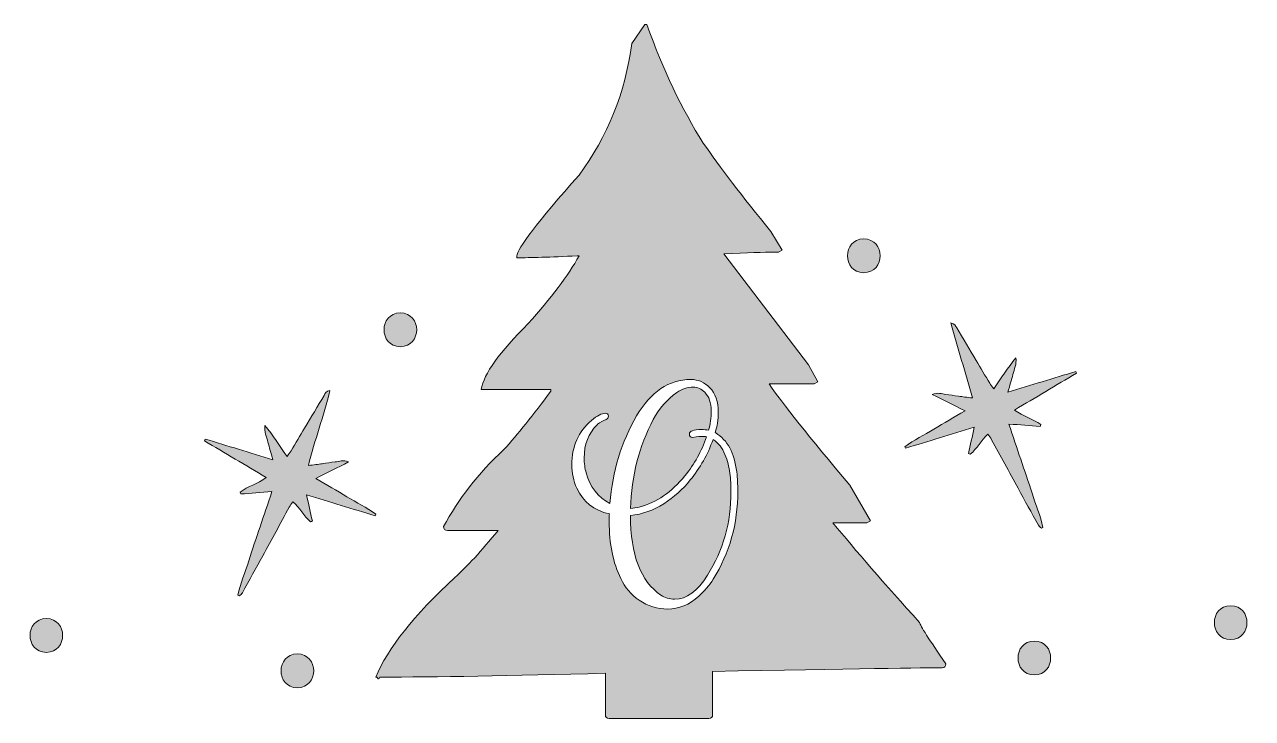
# Model space of a CAD drawing. Header units: inches. Extents: x 103 to 975, y -1020 to -60.
# Drawn here: x 195 to 862, y -437 to -60 of the extents above; entities that cross this region are included whole.
import ezdxf

# ---------------------------------------------------------------- set-up
doc = ezdxf.new("R2010")
doc.units = ezdxf.units.IN
doc.header["$MEASUREMENT"] = 0
doc.layers.add('Layer 1', color=7, linetype='Continuous')

# ---------------------------------------------------------------- blocks, each defined once
blk = doc.blocks.new('block 2')
at = {"layer": 'Layer 1', "true_color": 0x71020c}
h = blk.add_hatch(color=16, dxfattribs=at)
h.dxf.hatch_style = 2
edge = h.paths.add_edge_path()
edge.add_spline(control_points=[(428.61, -360.29), (406.3, -380.9), (392, -398.95), (385.7, -414.44), (386.38, -414.44), (386.72, -414.78), (386.72, -415.46), (387.4, -415.46), (387.75, -415.12), (387.75, -414.44), (417.88, -414.44), (458.75, -413.76), (510.34, -412.4), (510.34, -412.4), (510.34, -434.87), (510.34, -434.87), (510.34, -436.24), (511.02, -436.91), (512.38, -436.91), (512.38, -436.91), (566.53, -436.91), (566.53, -436.91), (567.89, -436.91), (568.57, -436.24), (568.57, -434.87), (568.57, -434.87), (568.57, -411.37), (568.57, -411.37), (644.34, -410.01), (685.89, -409.33), (693.21, -409.33), (694.57, -409.33), (695.25, -408.65), (695.25, -407.29), (686.06, -393.84), (681.29, -386.34), (680.95, -384.81), (661.88, -363.7), (646.22, -345.65), (633.96, -330.66), (633.96, -330.66), (652.35, -330.66), (652.35, -330.66), (652.35, -330.66), (654.39, -329.64), (654.39, -329.64), (654.39, -329.64), (643.15, -310.23), (643.15, -310.23), (621.02, -284.02), (606.37, -265.62), (599.22, -255.06), (599.22, -255.06), (623.74, -255.06), (623.74, -255.06), (623.74, -255.06), (625.78, -254.04), (625.78, -254.04), (625.78, -254.04), (620.68, -244.85), (620.68, -244.85), (620.68, -244.85), (574.7, -184.57), (574.7, -184.57), (587.3, -183.89), (596.5, -183.55), (602.29, -183.55), (602.29, -183.55), (604.33, -183.55), (604.33, -183.55), (604.33, -183.55), (606.37, -182.53), (606.37, -182.53), (606.37, -182.53), (600.24, -172.31), (600.24, -172.31), (584.75, -153.41), (572.49, -137.41), (563.47, -124.3), (551.88, -105.91), (541.67, -84.45), (532.82, -59.93), (532.82, -59.93), (531.79, -59.93), (531.79, -59.93), (531.79, -59.93), (524.64, -70.15), (524.64, -70.15), (521.07, -97.06), (511.53, -120.89), (496.04, -141.67), (473.56, -167.2), (462.32, -181.85), (462.32, -185.6), (462.32, -185.6), (462.32, -186.62), (462.32, -186.62), (469.48, -186.62), (480.37, -186.28), (495.02, -185.6), (495.02, -185.6), (496.04, -185.6), (496.04, -185.6), (490.07, -196.32), (480.88, -208.58), (468.45, -222.37), (452.79, -237.87), (444.27, -249.79), (442.91, -258.13), (442.91, -258.13), (480.71, -258.13), (480.71, -258.13), (480.71, -258.13), (480.71, -259.15), (480.71, -259.15), (471.17, -272.09), (462.66, -282.65), (455.17, -290.82), (441.21, -303.93), (430.31, -317.89), (422.48, -332.71), (422.48, -334.07), (423.16, -334.75), (424.52, -334.75), (424.52, -334.75), (452.11, -334.75), (452.11, -334.75), (442.91, -345.99), (435.08, -354.51), (428.61, -360.29)], knot_values=[0, 0, 0, 0, 1, 1, 1, 2, 2, 2, 3, 3, 3, 4, 4, 4, 5, 5, 5, 6, 6, 6, 7, 7, 7, 8, 8, 8, 9, 9, 9, 10, 10, 10, 11, 11, 11, 12, 12, 12, 13, 13, 13, 14, 14, 14, 15, 15, 15, 16, 16, 16, 17, 17, 17, 18, 18, 18, 19, 19, 19, 20, 20, 20, 21, 21, 21, 22, 22, 22, 23, 23, 23, 24, 24, 24, 25, 25, 25, 26, 26, 26, 27, 27, 27, 28, 28, 28, 29, 29, 29, 30, 30, 30, 31, 31, 31, 32, 32, 32, 33, 33, 33, 34, 34, 34, 35, 35, 35, 36, 36, 36, 37, 37, 37, 38, 38, 38, 39, 39, 39, 40, 40, 40, 41, 41, 41, 42, 42, 42, 43, 43, 43, 43], degree=3, periodic=1)
edge = h.paths.add_edge_path()
edge.add_spline(control_points=[(502.88, -274.97), (505.84, -272.38), (508.36, -271.09), (510.46, -271.09), (511.45, -271.09), (511.94, -271.61), (511.94, -272.66), (511.94, -273.58), (511.54, -274.2), (510.74, -274.51), (509.08, -275.13), (507.53, -275.96), (506.11, -277.01), (506.05, -277.19), (505.93, -277.38), (505.74, -277.56), (501.12, -282), (498.8, -287.98), (498.8, -295.51), (498.8, -298.28), (499.18, -300.97), (499.92, -303.56), (502.01, -311.27), (506.3, -316.79), (512.77, -320.12), (514.19, -302.6), (519.03, -286.75), (527.3, -272.57), (535.01, -259.37), (544.81, -252.77), (556.72, -252.77), (560.79, -252.77), (564.21, -254.25), (566.99, -257.21), (570.07, -260.42), (571.61, -264.83), (571.61, -270.44), (571.61, -274.63), (571.06, -278.36), (569.95, -281.63), (569.95, -281.63), (570.32, -281.82), (570.32, -281.82), (576.61, -285.64), (580.4, -292.7), (581.7, -303), (582.07, -306.46), (582.25, -309.91), (582.25, -313.36), (582.25, -331.13), (577.81, -347.07), (568.93, -361.19), (566.77, -364.65), (564.15, -367.76), (561.07, -370.54), (555.95, -375.16), (550.3, -377.48), (544.14, -377.48), (538.52, -377.48), (533.37, -375.87), (528.69, -372.67), (524.31, -369.65), (520.98, -365.73), (518.69, -360.92), (514.5, -352.34), (512.4, -342.01), (512.4, -329.92), (512.4, -328.07), (512.43, -326.69), (512.5, -325.76), (504.11, -323.91), (498.22, -319.26), (494.83, -311.79), (492.98, -307.78), (492.05, -303.59), (492.05, -299.21), (492.05, -289.16), (495.66, -281.08), (502.88, -274.97)], knot_values=[0, 0, 0, 0, 1, 1, 1, 2, 2, 2, 3, 3, 3, 4, 4, 4, 5, 5, 5, 6, 6, 6, 7, 7, 7, 8, 8, 8, 9, 9, 9, 10, 10, 10, 11, 11, 11, 12, 12, 12, 13, 13, 13, 14, 14, 14, 15, 15, 15, 16, 16, 16, 17, 17, 17, 18, 18, 18, 19, 19, 19, 20, 20, 20, 21, 21, 21, 22, 22, 22, 23, 23, 23, 24, 24, 24, 25, 25, 25, 26, 26, 26, 26], degree=3, periodic=1)
h = blk.add_hatch(color=16, dxfattribs=at)
h.dxf.hatch_style = 2
edge = h.paths.add_edge_path()
edge.add_spline(control_points=[(650.68, -194.73), (662.49, -194.73), (662.51, -176.38), (650.68, -176.38), (638.87, -176.38), (638.85, -194.73), (650.68, -194.73)], knot_values=[0, 0, 0, 0, 1, 1, 1, 2, 2, 2, 2], degree=3, periodic=1)
h = blk.add_hatch(color=16, dxfattribs=at)
h.dxf.hatch_style = 2
edge = h.paths.add_edge_path()
edge.add_spline(control_points=[(398.97, -234.94), (410.78, -234.94), (410.8, -216.58), (398.97, -216.58), (387.16, -216.58), (387.14, -234.94), (398.97, -234.94)], knot_values=[0, 0, 0, 0, 1, 1, 1, 2, 2, 2, 2], degree=3, periodic=1)
h = blk.add_hatch(color=16, dxfattribs=at)
h.dxf.hatch_style = 2
edge = h.paths.add_edge_path()
edge.add_spline(control_points=[(673.01, -289.28), (673.14, -289.55), (673.28, -289.83), (673.41, -290.1), (685.64, -286.37), (697.87, -282.64), (710.7, -278.72), (709.57, -283.8), (708.55, -288.36), (707.53, -292.91), (707.85, -293.07), (708.17, -293.22), (708.48, -293.38), (712.25, -290.36), (714.41, -285.8), (718.08, -282.43), (718.81, -283.54), (719.53, -284.46), (720.08, -285.48), (724.89, -294.24), (729.65, -303.03), (734.45, -311.8), (738.12, -318.51), (741.81, -325.22), (745.54, -331.91), (745.91, -332.58), (746.61, -333.06), (747.16, -333.62), (747.43, -333.48), (747.7, -333.33), (747.98, -333.19), (746.75, -326.78), (744.01, -320.8), (742.1, -314.59), (740.2, -308.39), (738.01, -302.27), (735.95, -296.12), (733.86, -289.9), (731.76, -283.68), (729.5, -276.97), (735.52, -277.43), (740.98, -277.84), (746.44, -278.26), (746.56, -277.93), (746.67, -277.6), (746.78, -277.27), (742.56, -274.12), (737.23, -272.75), (732.58, -269.34), (744.02, -262.53), (755.1, -255.95), (766.17, -249.36), (766.04, -249.04), (765.9, -248.73), (765.77, -248.41), (753.73, -252.09), (741.68, -255.77), (728.99, -259.65), (730.02, -255.98), (730.92, -253.03), (731.66, -250.03), (732.37, -247.13), (733.81, -244.36), (733.29, -241.08), (728.87, -246.29), (725.46, -252.15), (721.29, -257.82), (720.42, -256.62), (719.69, -255.75), (719.11, -254.79), (716.62, -250.68), (714.19, -246.54), (711.73, -242.41), (708.21, -236.51), (704.72, -230.58), (701.14, -224.71), (700.54, -223.73), (700.12, -222.36), (697.98, -222.04), (701.46, -235.91), (706.17, -248.98), (709.68, -262.8), (706.73, -262.41), (704.42, -262.13), (702.12, -261.81), (699.8, -261.5), (697.5, -261.04), (695.18, -260.87), (693, -260.72), (690.8, -259.56), (687.85, -260.86), (693.94, -263.92), (699.45, -266.68), (705.69, -269.81), (699.65, -273.34), (694.19, -276.46), (688.82, -279.73), (683.56, -282.92), (677.95, -285.59), (673.01, -289.28)], knot_values=[0, 0, 0, 0, 1, 1, 1, 2, 2, 2, 3, 3, 3, 4, 4, 4, 5, 5, 5, 6, 6, 6, 7, 7, 7, 8, 8, 8, 9, 9, 9, 10, 10, 10, 11, 11, 11, 12, 12, 12, 13, 13, 13, 14, 14, 14, 15, 15, 15, 16, 16, 16, 17, 17, 17, 18, 18, 18, 19, 19, 19, 20, 20, 20, 21, 21, 21, 22, 22, 22, 23, 23, 23, 24, 24, 24, 25, 25, 25, 26, 26, 26, 27, 27, 27, 28, 28, 28, 29, 29, 29, 30, 30, 30, 31, 31, 31, 32, 32, 32, 33, 33, 33, 33], degree=3, periodic=1)
h = blk.add_hatch(color=16, dxfattribs=at)
h.dxf.hatch_style = 2
edge = h.paths.add_edge_path()
edge.add_spline(control_points=[(311.93, -313.98), (312.05, -314.31), (312.16, -314.64), (312.27, -314.97), (317.73, -314.55), (323.19, -314.13), (329.21, -313.67), (326.95, -320.39), (324.86, -326.61), (322.77, -332.83), (320.7, -338.98), (318.51, -345.1), (316.61, -351.3), (314.71, -357.51), (311.97, -363.49), (310.74, -369.9), (311.01, -370.04), (311.28, -370.19), (311.56, -370.33), (312.1, -369.77), (312.8, -369.28), (313.17, -368.62), (316.9, -361.93), (320.59, -355.22), (324.27, -348.5), (329.06, -339.73), (333.83, -330.95), (338.63, -322.18), (339.18, -321.17), (339.9, -320.25), (340.64, -319.14), (344.31, -322.5), (346.47, -327.07), (350.23, -330.09), (350.55, -329.93), (350.86, -329.78), (351.18, -329.62), (350.16, -325.06), (349.15, -320.51), (348.01, -315.43), (360.85, -319.35), (373.07, -323.08), (385.3, -326.81), (385.44, -326.54), (385.57, -326.26), (385.7, -325.99), (380.76, -322.3), (375.15, -319.63), (369.9, -316.43), (364.52, -313.17), (359.06, -310.05), (353.03, -306.51), (359.26, -303.39), (364.77, -300.63), (370.86, -297.57), (367.91, -296.27), (365.71, -297.43), (363.54, -297.58), (361.21, -297.75), (358.91, -298.21), (356.59, -298.52), (354.29, -298.83), (351.98, -299.12), (349.04, -299.5), (352.54, -285.69), (357.25, -272.62), (360.73, -258.75), (358.59, -259.07), (358.17, -260.44), (357.58, -261.42), (354, -267.29), (350.5, -273.21), (346.98, -279.12), (344.52, -283.25), (342.09, -287.39), (339.61, -291.5), (339.03, -292.46), (338.3, -293.33), (337.42, -294.53), (333.25, -288.86), (329.84, -282.99), (325.43, -277.79), (324.91, -281.06), (326.34, -283.84), (327.05, -286.74), (327.79, -289.73), (328.7, -292.69), (329.72, -296.36), (317.03, -292.48), (304.99, -288.8), (292.94, -285.12), (292.81, -285.43), (292.67, -285.75), (292.54, -286.07), (303.62, -292.65), (314.69, -299.24), (326.13, -306.04), (321.48, -309.46), (316.15, -310.83), (311.93, -313.98)], knot_values=[0, 0, 0, 0, 1, 1, 1, 2, 2, 2, 3, 3, 3, 4, 4, 4, 5, 5, 5, 6, 6, 6, 7, 7, 7, 8, 8, 8, 9, 9, 9, 10, 10, 10, 11, 11, 11, 12, 12, 12, 13, 13, 13, 14, 14, 14, 15, 15, 15, 16, 16, 16, 17, 17, 17, 18, 18, 18, 19, 19, 19, 20, 20, 20, 21, 21, 21, 22, 22, 22, 23, 23, 23, 24, 24, 24, 25, 25, 25, 26, 26, 26, 27, 27, 27, 28, 28, 28, 29, 29, 29, 30, 30, 30, 31, 31, 31, 32, 32, 32, 33, 33, 33, 33], degree=3, periodic=1)
h = blk.add_hatch(color=16, dxfattribs=at)
h.dxf.hatch_style = 2
edge = h.paths.add_edge_path()
edge.add_spline(control_points=[(553.57, -305.04), (558.63, -298.75), (562.55, -291.72), (565.32, -283.95), (564.46, -283.76), (563.57, -283.67), (562.64, -283.67), (562.14, -283.67), (560.51, -283.85), (557.74, -284.22), (556.57, -284.22), (555.98, -283.61), (555.98, -282.37), (555.98, -280.77), (558.17, -279.97), (562.55, -279.97), (563.84, -279.97), (565.14, -280.09), (566.43, -280.34), (567.36, -277.13), (567.82, -273.58), (567.82, -269.7), (567.82, -265.44), (566.65, -262.11), (564.31, -259.71), (562.52, -257.86), (560.42, -256.93), (558.01, -256.93), (554.87, -256.93), (551.94, -257.89), (549.23, -259.8), (543.73, -263.75), (539.45, -268.65), (536.37, -274.51), (528.66, -289.07), (524.53, -305.16), (523.97, -322.8), (525.57, -322.68), (527.14, -322.43), (528.69, -322.06), (538.06, -319.66), (546.36, -313.98), (553.57, -305.04)], knot_values=[0, 0, 0, 0, 1, 1, 1, 2, 2, 2, 3, 3, 3, 4, 4, 4, 5, 5, 5, 6, 6, 6, 7, 7, 7, 8, 8, 8, 9, 9, 9, 10, 10, 10, 11, 11, 11, 12, 12, 12, 13, 13, 13, 14, 14, 14, 14], degree=3, periodic=1)
h = blk.add_hatch(color=16, dxfattribs=at)
h.dxf.hatch_style = 2
edge = h.paths.add_edge_path()
edge.add_spline(control_points=[(540.44, -369.89), (542.66, -371.37), (545.16, -372.11), (547.93, -372.11), (554.41, -372.11), (560.36, -367.8), (565.79, -359.16), (574.3, -345.59), (578.55, -330.48), (578.55, -313.83), (578.55, -310.44), (578.35, -307.06), (577.95, -303.7), (577.55, -300.34), (576.66, -296.91), (575.27, -293.43), (573.88, -289.94), (571.74, -287.24), (568.84, -285.33), (565.94, -293.47), (561.81, -300.81), (556.44, -307.35), (552.37, -312.41), (547.58, -316.73), (542.05, -320.3), (536.53, -323.88), (530.51, -325.98), (523.97, -326.59), (523.97, -348), (529.46, -362.43), (540.44, -369.89)], knot_values=[0, 0, 0, 0, 1, 1, 1, 2, 2, 2, 3, 3, 3, 4, 4, 4, 5, 5, 5, 6, 6, 6, 7, 7, 7, 8, 8, 8, 9, 9, 9, 10, 10, 10, 10], degree=3, periodic=1)
h = blk.add_hatch(color=16, dxfattribs=at)
h.dxf.hatch_style = 2
edge = h.paths.add_edge_path()
edge.add_spline(control_points=[(849.95, -394.01), (861.76, -394.01), (861.78, -375.65), (849.95, -375.65), (838.14, -375.65), (838.12, -394.01), (849.95, -394.01)], knot_values=[0, 0, 0, 0, 1, 1, 1, 2, 2, 2, 2], degree=3, periodic=1)
h = blk.add_hatch(color=16, dxfattribs=at)
h.dxf.hatch_style = 2
edge = h.paths.add_edge_path()
edge.add_spline(control_points=[(206.69, -401), (218.5, -401), (218.52, -382.64), (206.69, -382.64), (194.88, -382.64), (194.86, -401), (206.69, -401)], knot_values=[0, 0, 0, 0, 1, 1, 1, 2, 2, 2, 2], degree=3, periodic=1)
h = blk.add_hatch(color=16, dxfattribs=at)
h.dxf.hatch_style = 2
edge = h.paths.add_edge_path()
edge.add_spline(control_points=[(743.32, -413.23), (755.13, -413.23), (755.15, -394.88), (743.32, -394.88), (731.51, -394.88), (731.49, -413.23), (743.32, -413.23)], knot_values=[0, 0, 0, 0, 1, 1, 1, 2, 2, 2, 2], degree=3, periodic=1)
h = blk.add_hatch(color=16, dxfattribs=at)
h.dxf.hatch_style = 2
edge = h.paths.add_edge_path()
edge.add_spline(control_points=[(343.03, -401.87), (331.22, -401.87), (331.2, -420.23), (343.03, -420.23), (354.84, -420.23), (354.86, -401.87), (343.03, -401.87)], knot_values=[0, 0, 0, 0, 1, 1, 1, 2, 2, 2, 2], degree=3, periodic=1)
at = {"layer": 'Layer 1', "lineweight": 0}
for points, knots in [([(428.61, -360.29), (406.3, -380.9), (392, -398.95), (385.7, -414.44), (386.38, -414.44), (386.72, -414.78), (386.72, -415.46), (387.4, -415.46), (387.75, -415.12), (387.75, -414.44), (417.88, -414.44), (458.75, -413.76), (510.34, -412.4), (510.34, -412.4), (510.34, -434.87), (510.34, -434.87), (510.34, -436.24), (511.02, -436.91), (512.38, -436.91), (512.38, -436.91), (566.53, -436.91), (566.53, -436.91), (567.89, -436.91), (568.57, -436.24), (568.57, -434.87), (568.57, -434.87), (568.57, -411.37), (568.57, -411.37), (644.34, -410.01), (685.89, -409.33), (693.21, -409.33), (694.57, -409.33), (695.25, -408.65), (695.25, -407.29), (686.06, -393.84), (681.29, -386.34), (680.95, -384.81), (661.88, -363.7), (646.22, -345.65), (633.96, -330.66), (633.96, -330.66), (652.35, -330.66), (652.35, -330.66), (652.35, -330.66), (654.39, -329.64), (654.39, -329.64), (654.39, -329.64), (643.15, -310.23), (643.15, -310.23), (621.02, -284.02), (606.37, -265.62), (599.22, -255.06), (599.22, -255.06), (623.74, -255.06), (623.74, -255.06), (623.74, -255.06), (625.78, -254.04), (625.78, -254.04), (625.78, -254.04), (620.68, -244.85), (620.68, -244.85), (620.68, -244.85), (574.7, -184.57), (574.7, -184.57), (587.3, -183.89), (596.5, -183.55), (602.29, -183.55), (602.29, -183.55), (604.33, -183.55), (604.33, -183.55), (604.33, -183.55), (606.37, -182.53), (606.37, -182.53), (606.37, -182.53), (600.24, -172.31), (600.24, -172.31), (584.75, -153.41), (572.49, -137.41), (563.47, -124.3), (551.88, -105.91), (541.67, -84.45), (532.82, -59.93), (532.82, -59.93), (531.79, -59.93), (531.79, -59.93), (531.79, -59.93), (524.64, -70.15), (524.64, -70.15), (521.07, -97.06), (511.53, -120.89), (496.04, -141.67), (473.56, -167.2), (462.32, -181.85), (462.32, -185.6), (462.32, -185.6), (462.32, -186.62), (462.32, -186.62), (469.48, -186.62), (480.37, -186.28), (495.02, -185.6), (495.02, -185.6), (496.04, -185.6), (496.04, -185.6), (490.07, -196.32), (480.88, -208.58), (468.45, -222.37), (452.79, -237.87), (444.27, -249.79), (442.91, -258.13), (442.91, -258.13), (480.71, -258.13), (480.71, -258.13), (480.71, -258.13), (480.71, -259.15), (480.71, -259.15), (471.17, -272.09), (462.66, -282.65), (455.17, -290.82), (441.21, -303.93), (430.31, -317.89), (422.48, -332.71), (422.48, -334.07), (423.16, -334.75), (424.52, -334.75), (424.52, -334.75), (452.11, -334.75), (452.11, -334.75), (442.91, -345.99), (435.08, -354.51), (428.61, -360.29)], [0, 0, 0, 0, 1, 1, 1, 2, 2, 2, 3, 3, 3, 4, 4, 4, 5, 5, 5, 6, 6, 6, 7, 7, 7, 8, 8, 8, 9, 9, 9, 10, 10, 10, 11, 11, 11, 12, 12, 12, 13, 13, 13, 14, 14, 14, 15, 15, 15, 16, 16, 16, 17, 17, 17, 18, 18, 18, 19, 19, 19, 20, 20, 20, 21, 21, 21, 22, 22, 22, 23, 23, 23, 24, 24, 24, 25, 25, 25, 26, 26, 26, 27, 27, 27, 28, 28, 28, 29, 29, 29, 30, 30, 30, 31, 31, 31, 32, 32, 32, 33, 33, 33, 34, 34, 34, 35, 35, 35, 36, 36, 36, 37, 37, 37, 38, 38, 38, 39, 39, 39, 40, 40, 40, 41, 41, 41, 42, 42, 42, 43, 43, 43, 43]), ([(650.68, -194.73), (662.49, -194.73), (662.51, -176.38), (650.68, -176.38), (638.87, -176.38), (638.85, -194.73), (650.68, -194.73)], [0, 0, 0, 0, 1, 1, 1, 2, 2, 2, 2]), ([(398.97, -234.94), (410.78, -234.94), (410.8, -216.58), (398.97, -216.58), (387.16, -216.58), (387.14, -234.94), (398.97, -234.94)], [0, 0, 0, 0, 1, 1, 1, 2, 2, 2, 2]), ([(673.01, -289.28), (673.14, -289.55), (673.28, -289.83), (673.41, -290.1), (685.64, -286.37), (697.87, -282.64), (710.7, -278.72), (709.57, -283.8), (708.55, -288.36), (707.53, -292.91), (707.85, -293.07), (708.17, -293.22), (708.48, -293.38), (712.25, -290.36), (714.41, -285.8), (718.08, -282.43), (718.81, -283.54), (719.53, -284.46), (720.08, -285.48), (724.89, -294.24), (729.65, -303.03), (734.45, -311.8), (738.12, -318.51), (741.81, -325.22), (745.54, -331.91), (745.91, -332.58), (746.61, -333.06), (747.16, -333.62), (747.43, -333.48), (747.7, -333.33), (747.98, -333.19), (746.75, -326.78), (744.01, -320.8), (742.1, -314.59), (740.2, -308.39), (738.01, -302.27), (735.95, -296.12), (733.86, -289.9), (731.76, -283.68), (729.5, -276.97), (735.52, -277.43), (740.98, -277.84), (746.44, -278.26), (746.56, -277.93), (746.67, -277.6), (746.78, -277.27), (742.56, -274.12), (737.23, -272.75), (732.58, -269.34), (744.02, -262.53), (755.1, -255.95), (766.17, -249.36), (766.04, -249.04), (765.9, -248.73), (765.77, -248.41), (753.73, -252.09), (741.68, -255.77), (728.99, -259.65), (730.02, -255.98), (730.92, -253.03), (731.66, -250.03), (732.37, -247.13), (733.81, -244.36), (733.29, -241.08), (728.87, -246.29), (725.46, -252.15), (721.29, -257.82), (720.42, -256.62), (719.69, -255.75), (719.11, -254.79), (716.62, -250.68), (714.19, -246.54), (711.73, -242.41), (708.21, -236.51), (704.72, -230.58), (701.14, -224.71), (700.54, -223.73), (700.12, -222.36), (697.98, -222.04), (701.46, -235.91), (706.17, -248.98), (709.68, -262.8), (706.73, -262.41), (704.42, -262.13), (702.12, -261.81), (699.8, -261.5), (697.5, -261.04), (695.18, -260.87), (693, -260.72), (690.8, -259.56), (687.85, -260.86), (693.94, -263.92), (699.45, -266.68), (705.69, -269.81), (699.65, -273.34), (694.19, -276.46), (688.82, -279.73), (683.56, -282.92), (677.95, -285.59), (673.01, -289.28)], [0, 0, 0, 0, 1, 1, 1, 2, 2, 2, 3, 3, 3, 4, 4, 4, 5, 5, 5, 6, 6, 6, 7, 7, 7, 8, 8, 8, 9, 9, 9, 10, 10, 10, 11, 11, 11, 12, 12, 12, 13, 13, 13, 14, 14, 14, 15, 15, 15, 16, 16, 16, 17, 17, 17, 18, 18, 18, 19, 19, 19, 20, 20, 20, 21, 21, 21, 22, 22, 22, 23, 23, 23, 24, 24, 24, 25, 25, 25, 26, 26, 26, 27, 27, 27, 28, 28, 28, 29, 29, 29, 30, 30, 30, 31, 31, 31, 32, 32, 32, 33, 33, 33, 33]), ([(502.88, -274.97), (505.84, -272.38), (508.36, -271.09), (510.46, -271.09), (511.45, -271.09), (511.94, -271.61), (511.94, -272.66), (511.94, -273.58), (511.54, -274.2), (510.74, -274.51), (509.08, -275.13), (507.53, -275.96), (506.11, -277.01), (506.05, -277.19), (505.93, -277.38), (505.74, -277.56), (501.12, -282), (498.8, -287.98), (498.8, -295.51), (498.8, -298.28), (499.18, -300.97), (499.92, -303.56), (502.01, -311.27), (506.3, -316.79), (512.77, -320.12), (514.19, -302.6), (519.03, -286.75), (527.3, -272.57), (535.01, -259.37), (544.81, -252.77), (556.72, -252.77), (560.79, -252.77), (564.21, -254.25), (566.99, -257.21), (570.07, -260.42), (571.61, -264.83), (571.61, -270.44), (571.61, -274.63), (571.06, -278.36), (569.95, -281.63), (569.95, -281.63), (570.32, -281.82), (570.32, -281.82), (576.61, -285.64), (580.4, -292.7), (581.7, -303), (582.07, -306.46), (582.25, -309.91), (582.25, -313.36), (582.25, -331.13), (577.81, -347.07), (568.93, -361.19), (566.77, -364.65), (564.15, -367.76), (561.07, -370.54), (555.95, -375.16), (550.3, -377.48), (544.14, -377.48), (538.52, -377.48), (533.37, -375.87), (528.69, -372.67), (524.31, -369.65), (520.98, -365.73), (518.69, -360.92), (514.5, -352.34), (512.4, -342.01), (512.4, -329.92), (512.4, -328.07), (512.43, -326.69), (512.5, -325.76), (504.11, -323.91), (498.22, -319.26), (494.83, -311.79), (492.98, -307.78), (492.05, -303.59), (492.05, -299.21), (492.05, -289.16), (495.66, -281.08), (502.88, -274.97)], [0, 0, 0, 0, 1, 1, 1, 2, 2, 2, 3, 3, 3, 4, 4, 4, 5, 5, 5, 6, 6, 6, 7, 7, 7, 8, 8, 8, 9, 9, 9, 10, 10, 10, 11, 11, 11, 12, 12, 12, 13, 13, 13, 14, 14, 14, 15, 15, 15, 16, 16, 16, 17, 17, 17, 18, 18, 18, 19, 19, 19, 20, 20, 20, 21, 21, 21, 22, 22, 22, 23, 23, 23, 24, 24, 24, 25, 25, 25, 26, 26, 26, 26]), ([(311.93, -313.98), (312.05, -314.31), (312.16, -314.64), (312.27, -314.97), (317.73, -314.55), (323.19, -314.13), (329.21, -313.67), (326.95, -320.39), (324.86, -326.61), (322.77, -332.83), (320.7, -338.98), (318.51, -345.1), (316.61, -351.3), (314.71, -357.51), (311.97, -363.49), (310.74, -369.9), (311.01, -370.04), (311.28, -370.19), (311.56, -370.33), (312.1, -369.77), (312.8, -369.28), (313.17, -368.62), (316.9, -361.93), (320.59, -355.22), (324.27, -348.5), (329.06, -339.73), (333.83, -330.95), (338.63, -322.18), (339.18, -321.17), (339.9, -320.25), (340.64, -319.14), (344.31, -322.5), (346.47, -327.07), (350.23, -330.09), (350.55, -329.93), (350.86, -329.78), (351.18, -329.62), (350.16, -325.06), (349.15, -320.51), (348.01, -315.43), (360.85, -319.35), (373.07, -323.08), (385.3, -326.81), (385.44, -326.54), (385.57, -326.26), (385.7, -325.99), (380.76, -322.3), (375.15, -319.63), (369.9, -316.43), (364.52, -313.17), (359.06, -310.05), (353.03, -306.51), (359.26, -303.39), (364.77, -300.63), (370.86, -297.57), (367.91, -296.27), (365.71, -297.43), (363.54, -297.58), (361.21, -297.75), (358.91, -298.21), (356.59, -298.52), (354.29, -298.83), (351.98, -299.12), (349.04, -299.5), (352.54, -285.69), (357.25, -272.62), (360.73, -258.75), (358.59, -259.07), (358.17, -260.44), (357.58, -261.42), (354, -267.29), (350.5, -273.21), (346.98, -279.12), (344.52, -283.25), (342.09, -287.39), (339.61, -291.5), (339.03, -292.46), (338.3, -293.33), (337.42, -294.53), (333.25, -288.86), (329.84, -282.99), (325.43, -277.79), (324.91, -281.06), (326.34, -283.84), (327.05, -286.74), (327.79, -289.73), (328.7, -292.69), (329.72, -296.36), (317.03, -292.48), (304.99, -288.8), (292.94, -285.12), (292.81, -285.43), (292.67, -285.75), (292.54, -286.07), (303.62, -292.65), (314.69, -299.24), (326.13, -306.04), (321.48, -309.46), (316.15, -310.83), (311.93, -313.98)], [0, 0, 0, 0, 1, 1, 1, 2, 2, 2, 3, 3, 3, 4, 4, 4, 5, 5, 5, 6, 6, 6, 7, 7, 7, 8, 8, 8, 9, 9, 9, 10, 10, 10, 11, 11, 11, 12, 12, 12, 13, 13, 13, 14, 14, 14, 15, 15, 15, 16, 16, 16, 17, 17, 17, 18, 18, 18, 19, 19, 19, 20, 20, 20, 21, 21, 21, 22, 22, 22, 23, 23, 23, 24, 24, 24, 25, 25, 25, 26, 26, 26, 27, 27, 27, 28, 28, 28, 29, 29, 29, 30, 30, 30, 31, 31, 31, 32, 32, 32, 33, 33, 33, 33]), ([(553.57, -305.04), (558.63, -298.75), (562.55, -291.72), (565.32, -283.95), (564.46, -283.76), (563.57, -283.67), (562.64, -283.67), (562.14, -283.67), (560.51, -283.85), (557.74, -284.22), (556.57, -284.22), (555.98, -283.61), (555.98, -282.37), (555.98, -280.77), (558.17, -279.97), (562.55, -279.97), (563.84, -279.97), (565.14, -280.09), (566.43, -280.34), (567.36, -277.13), (567.82, -273.58), (567.82, -269.7), (567.82, -265.44), (566.65, -262.11), (564.31, -259.71), (562.52, -257.86), (560.42, -256.93), (558.01, -256.93), (554.87, -256.93), (551.94, -257.89), (549.23, -259.8), (543.73, -263.75), (539.45, -268.65), (536.37, -274.51), (528.66, -289.07), (524.53, -305.16), (523.97, -322.8), (525.57, -322.68), (527.14, -322.43), (528.69, -322.06), (538.06, -319.66), (546.36, -313.98), (553.57, -305.04)], [0, 0, 0, 0, 1, 1, 1, 2, 2, 2, 3, 3, 3, 4, 4, 4, 5, 5, 5, 6, 6, 6, 7, 7, 7, 8, 8, 8, 9, 9, 9, 10, 10, 10, 11, 11, 11, 12, 12, 12, 13, 13, 13, 14, 14, 14, 14]), ([(540.44, -369.89), (542.66, -371.37), (545.16, -372.11), (547.93, -372.11), (554.41, -372.11), (560.36, -367.8), (565.79, -359.16), (574.3, -345.59), (578.55, -330.48), (578.55, -313.83), (578.55, -310.44), (578.35, -307.06), (577.95, -303.7), (577.55, -300.34), (576.66, -296.91), (575.27, -293.43), (573.88, -289.94), (571.74, -287.24), (568.84, -285.33), (565.94, -293.47), (561.81, -300.81), (556.44, -307.35), (552.37, -312.41), (547.58, -316.73), (542.05, -320.3), (536.53, -323.88), (530.51, -325.98), (523.97, -326.59), (523.97, -348), (529.46, -362.43), (540.44, -369.89)], [0, 0, 0, 0, 1, 1, 1, 2, 2, 2, 3, 3, 3, 4, 4, 4, 5, 5, 5, 6, 6, 6, 7, 7, 7, 8, 8, 8, 9, 9, 9, 10, 10, 10, 10]), ([(849.95, -394.01), (861.76, -394.01), (861.78, -375.65), (849.95, -375.65), (838.14, -375.65), (838.12, -394.01), (849.95, -394.01)], [0, 0, 0, 0, 1, 1, 1, 2, 2, 2, 2]), ([(206.69, -401), (218.5, -401), (218.52, -382.64), (206.69, -382.64), (194.88, -382.64), (194.86, -401), (206.69, -401)], [0, 0, 0, 0, 1, 1, 1, 2, 2, 2, 2]), ([(743.32, -413.23), (755.13, -413.23), (755.15, -394.88), (743.32, -394.88), (731.51, -394.88), (731.49, -413.23), (743.32, -413.23)], [0, 0, 0, 0, 1, 1, 1, 2, 2, 2, 2]), ([(343.03, -401.87), (331.22, -401.87), (331.2, -420.23), (343.03, -420.23), (354.84, -420.23), (354.86, -401.87), (343.03, -401.87)], [0, 0, 0, 0, 1, 1, 1, 2, 2, 2, 2])]:
    blk.add_open_spline(points, degree=3, knots=knots, dxfattribs=at)

msp = doc.modelspace()

# ---------------------------------------------------------------- block references
at = {"layer": 'Layer 1'}
msp.add_blockref('block 2', (0, 0), dxfattribs=at)

doc.saveas('drawing.dxf')
